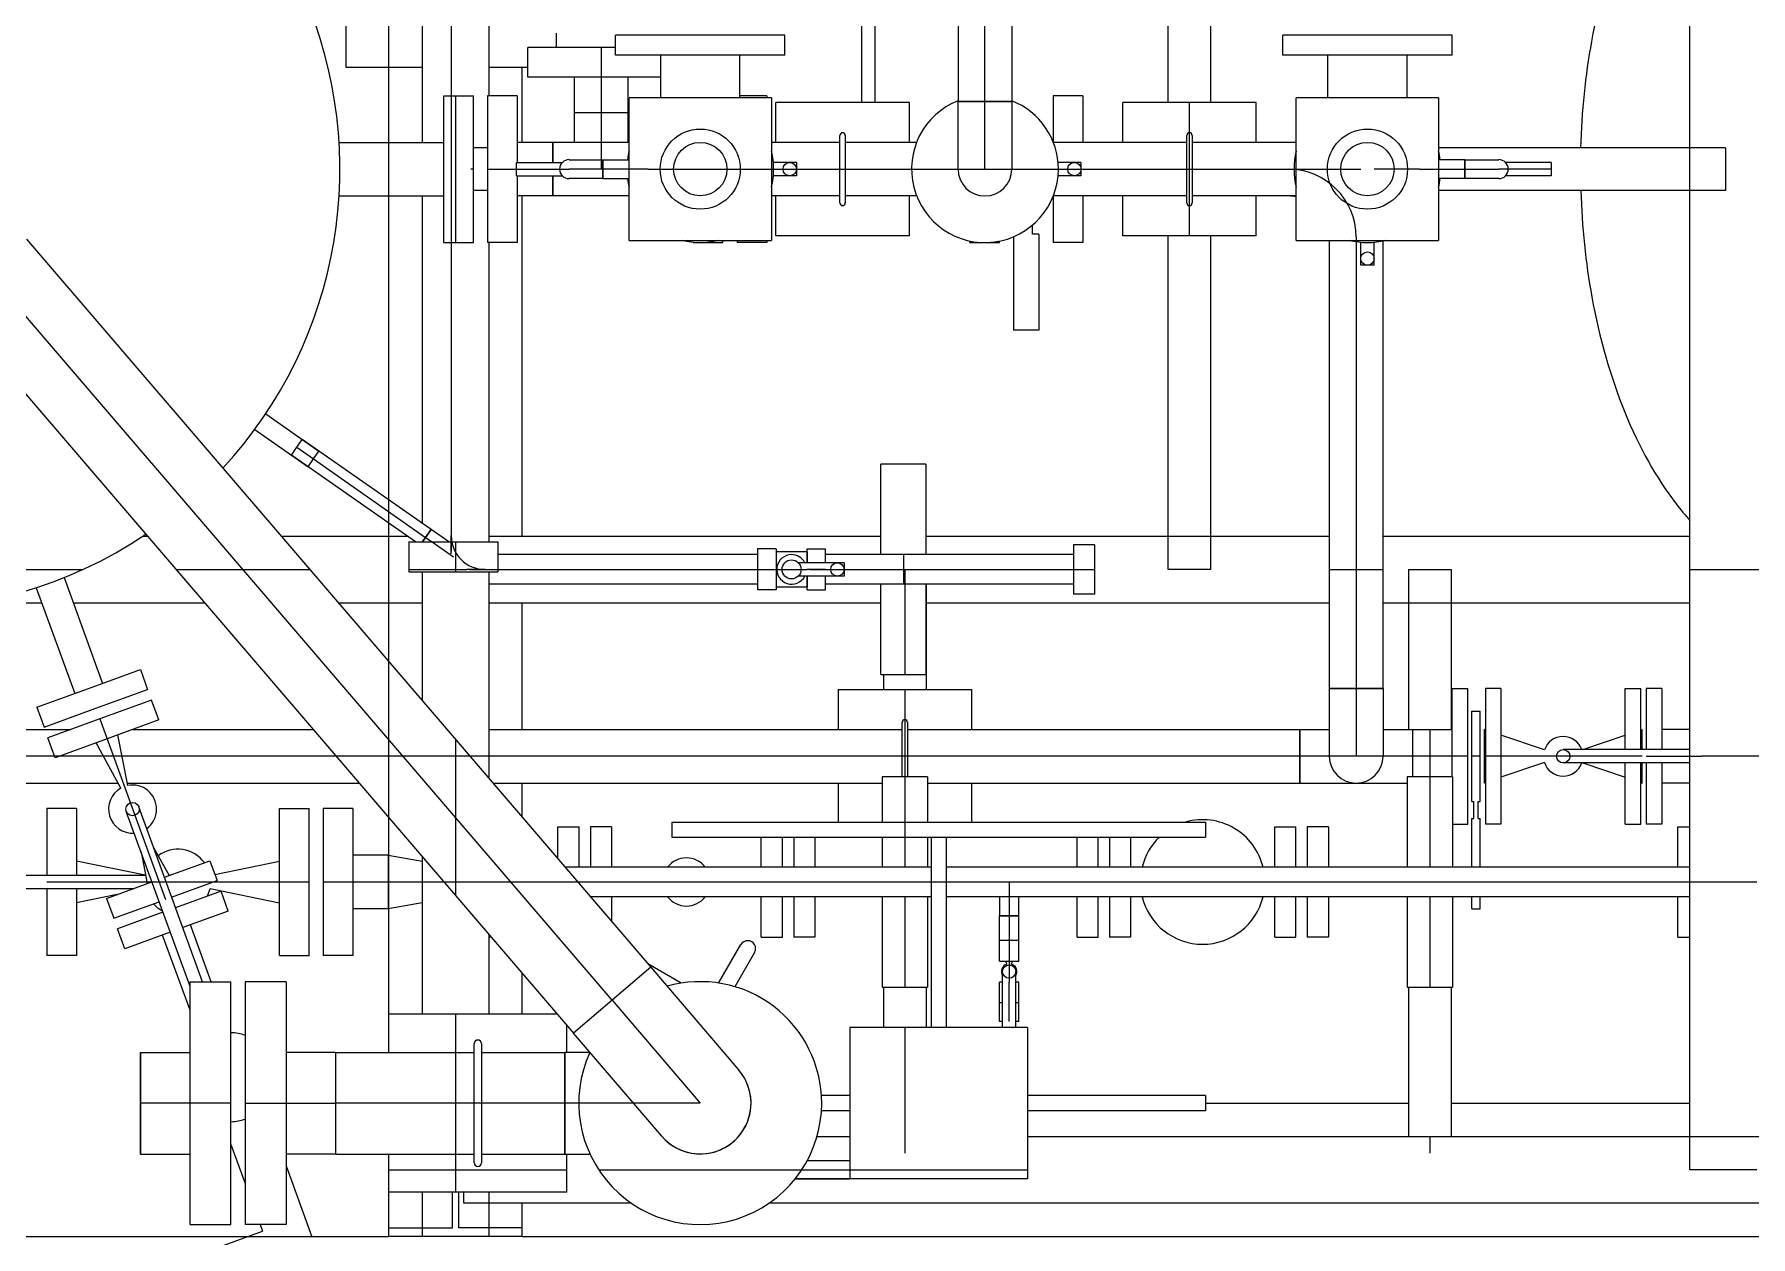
# Model space of a CAD drawing. Header units: inches. Extents: x 517790 to 538444, y 301815 to 302461.
# Drawn here: x 517890.165 to 517891.987, y 302342.523 to 302343.799 of the extents above; entities that cross this region are included whole.
import ezdxf

# ---------------------------------------------------------------- set-up
doc = ezdxf.new("R2010")
doc.units = ezdxf.units.IN
doc.header["$MEASUREMENT"] = 0
doc.layers.add('硅胶总平面底图 工艺装置区', color=253, linetype='Continuous')

msp = doc.modelspace()

# ---------------------------------------------------------------- linework, layer by layer
at = {"layer": '硅胶总平面底图 工艺装置区', "color": 253, "linetype": 'Continuous', "lineweight": -3}
for p, q in [((517891.9221, 302342.5937), (517891.9221, 302344.6939)), ((517891.1455, 302344.3578), (517891.1455, 302343.7276)), ((517891.174, 302343.7276), (517891.174, 302344.3578)), ((517891.2025, 302344.3578), (517891.2025, 302343.7276)), ((517890.6076, 302344.1972), (517890.6076, 302343.2503)), ((517891.043, 302344.1277), (517891.043, 302343.7265)), ((517891.0572, 302344.1277), (517891.0572, 302343.7265)), ((517891.3685, 302343.7265), (517891.3685, 302344.105)), ((517891.4138, 302343.7265), (517891.4138, 302344.105)), ((517890.5769, 302343.9642), (517890.5769, 302343.6841)), ((517890.6477, 302343.9795), (517890.6477, 302343.7336)), ((517890.4959, 302343.8118), (517890.4959, 302343.7638)), ((517890.5415, 302343.7638), (517890.5415, 302343.8118)), ((517890.7193, 302343.7847), (517890.7193, 302343.7998)), ((517890.7668, 302343.7847), (517890.6889, 302343.7847)), ((517890.6889, 302343.7532), (517890.6889, 302343.7847)), ((517890.7668, 302343.7847), (517890.7668, 302343.7156)), ((517890.782, 302343.7847), (517890.7668, 302343.7847)), ((517890.8719, 302343.7977), (517890.782, 302343.7977)), ((517890.782, 302343.7767), (517890.782, 302343.7977)), ((517890.9618, 302343.7977), (517890.8719, 302343.7977)), ((517890.9618, 302343.7767), (517890.9618, 302343.7977)), ((517891.5799, 302343.7977), (517891.49, 302343.7977)), ((517891.49, 302343.7767), (517891.49, 302343.7977)), ((517891.6698, 302343.7977), (517891.5799, 302343.7977)), ((517891.6698, 302343.7767), (517891.6698, 302343.7977)), ((517890.4959, 302343.7638), (517890.5769, 302343.7638)), ((517890.5415, 302343.6841), (517890.5415, 302343.7638)), ((517890.6477, 302343.7638), (517890.6889, 302343.7638)), ((517890.6831, 302343.6841), (517890.6831, 302343.7638)), ((517890.8719, 302343.7767), (517890.782, 302343.7767)), ((517890.83, 302343.7312), (517890.83, 302343.7767)), ((517890.9618, 302343.7767), (517890.8719, 302343.7767)), ((517890.9139, 302343.7312), (517890.9139, 302343.7767)), ((517891.5799, 302343.7767), (517891.49, 302343.7767)), ((517891.538, 302343.7312), (517891.538, 302343.7767)), ((517891.6698, 302343.7767), (517891.5799, 302343.7767)), ((517891.6219, 302343.7312), (517891.6219, 302343.7767)), ((517890.7668, 302343.7532), (517890.6889, 302343.7532)), ((517890.7383, 302343.7156), (517890.7383, 302343.7532)), ((517890.83, 302343.7532), (517890.7668, 302343.7532)), ((517890.7953, 302343.7156), (517890.7953, 302343.7532)), ((517890.5997, 302343.6557), (517890.5997, 302343.7336)), ((517890.5997, 302343.7336), (517890.6312, 302343.7336)), ((517890.6123, 302343.7336), (517890.6123, 302343.5777)), ((517890.6312, 302343.6557), (517890.6312, 302343.7336)), ((517890.6463, 302343.7336), (517890.6463, 302343.6557)), ((517890.6778, 302343.7336), (517890.6463, 302343.7336)), ((517890.6778, 302343.7336), (517890.6778, 302343.6627)), ((517890.9474, 302343.7312), (517890.7964, 302343.7312)), ((517890.7964, 302343.5801), (517890.7964, 302343.7312)), ((517890.9424, 302343.7336), (517890.9139, 302343.7336)), ((517890.9424, 302343.7336), (517890.9424, 302343.7312)), ((517890.9474, 302343.7312), (517890.9474, 302343.5801)), ((517890.9522, 302343.6841), (517890.9522, 302343.7265)), ((517891.0938, 302343.7265), (517890.9522, 302343.7265)), ((517891.0938, 302343.6841), (517891.0938, 302343.7265)), ((517891.1455, 302343.7276), (517891.2025, 302343.7276)), ((517891.1455, 302343.6557), (517891.1455, 302343.7276)), ((517891.2025, 302343.7276), (517891.1455, 302343.7276)), ((517891.174, 302343.7276), (517891.174, 302343.7276)), ((517891.174, 302343.7276), (517891.174, 302343.7276)), ((517891.174, 302343.6557), (517891.174, 302343.7276)), ((517891.2025, 302343.7276), (517891.2025, 302343.6557)), ((517891.2463, 302343.7336), (517891.2463, 302343.6846)), ((517891.2778, 302343.7336), (517891.2463, 302343.7336)), ((517891.2778, 302343.7336), (517891.2778, 302343.6841)), ((517891.4619, 302343.7265), (517891.3203, 302343.7265)), ((517891.3203, 302343.6841), (517891.3203, 302343.7265)), ((517891.3911, 302343.5849), (517891.3911, 302343.7265)), ((517891.4619, 302343.6841), (517891.4619, 302343.7265)), ((517891.6554, 302343.7312), (517891.5044, 302343.7312)), ((517891.5044, 302343.5801), (517891.5044, 302343.7312)), ((517891.6554, 302343.7312), (517891.6554, 302343.5801)), ((517890.7953, 302343.7156), (517890.7383, 302343.7156)), ((517890.7383, 302343.6841), (517890.7383, 302343.7156)), ((517890.7668, 302343.7156), (517890.7383, 302343.7156)), ((517890.7668, 302343.7156), (517890.7668, 302343.6841)), ((517890.7668, 302343.7156), (517890.7668, 302343.7156)), ((517890.7953, 302343.7156), (517890.7668, 302343.7156)), ((517890.7953, 302343.6841), (517890.7953, 302343.7156)), ((517891.0201, 302343.6198), (517891.0201, 302343.6915)), ((517891.0258, 302343.6915), (517891.0258, 302343.6198)), ((517891.3883, 302343.6198), (517891.3883, 302343.6915)), ((517891.3939, 302343.6915), (517891.3939, 302343.6198)), ((517890.4887, 302343.6841), (517890.5997, 302343.6841)), ((517890.5415, 302343.6272), (517890.5415, 302343.6841)), ((517890.6463, 302343.6783), (517890.6312, 302343.6783)), ((517890.7154, 302343.6841), (517890.6778, 302343.6841)), ((517890.7154, 302343.6841), (517890.7154, 302343.6627)), ((517890.7154, 302343.6627), (517890.7154, 302343.6841)), ((517890.7964, 302343.6841), (517890.7154, 302343.6841)), ((517890.7668, 302343.6841), (517890.7668, 302343.6557)), ((517891.0201, 302343.6841), (517890.9474, 302343.6841)), ((517891.1015, 302343.6841), (517891.0258, 302343.6841)), ((517891.3883, 302343.6841), (517891.2465, 302343.6841)), ((517891.5044, 302343.6841), (517891.3939, 302343.6841)), ((517891.9598, 302343.6783), (517891.6554, 302343.6783)), ((517891.9598, 302343.6783), (517891.9598, 302343.633)), ((517890.5997, 302343.5777), (517890.5997, 302343.6557)), ((517890.6312, 302343.6557), (517890.6283, 302343.6557)), ((517890.6312, 302343.5777), (517890.6312, 302343.6557)), ((517890.6463, 302343.6557), (517890.677, 302343.6557)), ((517890.6463, 302343.6557), (517890.6463, 302343.5777)), ((517890.677, 302343.6486), (517890.677, 302343.6627)), ((517890.677, 302343.6627), (517890.7255, 302343.6627)), ((517890.677, 302343.6557), (517890.7154, 302343.6557)), ((517890.7154, 302343.6557), (517890.7327, 302343.6557)), ((517890.7327, 302343.6657), (517890.7686, 302343.6657)), ((517890.7686, 302343.6557), (517890.7327, 302343.6557)), ((517890.7686, 302343.6657), (517890.7686, 302343.6456)), ((517890.7686, 302343.6657), (517890.7964, 302343.6657)), ((517890.7686, 302343.6456), (517890.7686, 302343.6657)), ((517890.7964, 302343.6557), (517890.7686, 302343.6557)), ((517890.7686, 302343.6557), (517890.7686, 302343.6557)), ((517890.7686, 302343.6557), (517890.7686, 302343.6557)), ((517890.8166, 302343.6557), (517890.7964, 302343.6557)), ((517890.8166, 302343.6557), (517890.8166, 302343.6557)), ((517890.8166, 302343.6557), (517890.8166, 302343.6557)), ((517890.8166, 302343.6557), (517890.9319, 302343.6557)), ((517890.9318, 302343.6557), (517890.9318, 302343.6557)), ((517890.9319, 302343.6557), (517890.9318, 302343.6557)), ((517890.9319, 302343.6557), (517890.9739, 302343.6557)), ((517890.9739, 302343.6627), (517890.9495, 302343.6627)), ((517890.9739, 302343.6627), (517890.9739, 302343.6557)), ((517890.9739, 302343.6557), (517891.0201, 302343.6557)), ((517890.9739, 302343.6557), (517890.9739, 302343.6486)), ((517891.0201, 302343.6557), (517891.0258, 302343.6557)), ((517891.0258, 302343.6557), (517891.0961, 302343.6557)), ((517891.0961, 302343.6557), (517891.1141, 302343.6557)), ((517891.1141, 302343.6557), (517891.2339, 302343.6557)), ((517891.1141, 302343.6557), (517891.1141, 302343.6557)), ((517891.2339, 302343.6557), (517891.2339, 302343.6557)), ((517891.2339, 302343.6557), (517891.2339, 302343.6557)), ((517891.2339, 302343.6557), (517891.2759, 302343.6557)), ((517891.2759, 302343.6627), (517891.2516, 302343.6627)), ((517891.2759, 302343.6627), (517891.2759, 302343.6557)), ((517891.2759, 302343.6557), (517891.3883, 302343.6557)), ((517891.2759, 302343.6557), (517891.2759, 302343.6486)), ((517891.3883, 302343.6557), (517891.3939, 302343.6557)), ((517891.3939, 302343.6557), (517891.502, 302343.6557)), ((517891.502, 302343.6557), (517891.508, 302343.6557)), ((517891.508, 302343.6557), (517891.508, 302343.6557)), ((517891.508, 302343.6557), (517891.508, 302343.6557)), ((517891.508, 302343.6557), (517891.5728, 302343.6557)), ((517891.6352, 302343.6557), (517891.587, 302343.6557)), ((517891.6352, 302343.6557), (517891.6554, 302343.6557)), ((517891.6352, 302343.6557), (517891.6352, 302343.6557)), ((517891.6352, 302343.6557), (517891.6352, 302343.6557)), ((517891.6832, 302343.6657), (517891.6554, 302343.6657)), ((517891.6554, 302343.6557), (517891.6832, 302343.6557)), ((517891.6832, 302343.6557), (517891.6832, 302343.6657)), ((517891.6832, 302343.6657), (517891.6832, 302343.6456)), ((517891.6832, 302343.6657), (517891.7192, 302343.6657)), ((517891.6832, 302343.6456), (517891.6832, 302343.6557)), ((517891.6832, 302343.6557), (517891.6832, 302343.6557)), ((517891.6832, 302343.6557), (517891.6832, 302343.6557)), ((517891.6832, 302343.6557), (517891.7192, 302343.6557)), ((517891.7749, 302343.6557), (517891.7192, 302343.6557)), ((517891.7749, 302343.6627), (517891.7263, 302343.6627)), ((517891.7749, 302343.6627), (517891.7749, 302343.6486)), ((517890.677, 302343.6486), (517890.7255, 302343.6486)), ((517890.6778, 302343.6486), (517890.6778, 302343.5777)), ((517890.7154, 302343.6486), (517890.7154, 302343.6272)), ((517890.7154, 302343.6272), (517890.7154, 302343.6486)), ((517890.7686, 302343.6456), (517890.7327, 302343.6456)), ((517890.7686, 302343.6456), (517890.7964, 302343.6456)), ((517890.9739, 302343.6486), (517890.9495, 302343.6486)), ((517891.2759, 302343.6486), (517891.2516, 302343.6486)), ((517891.6832, 302343.6456), (517891.6554, 302343.6456)), ((517891.7192, 302343.6456), (517891.6832, 302343.6456)), ((517891.7749, 302343.6486), (517891.7263, 302343.6486)), ((517890.4887, 302343.6272), (517890.5997, 302343.6272)), ((517890.5415, 302343.3044), (517890.5415, 302343.6272)), ((517890.5769, 302343.6272), (517890.5769, 302343.2796)), ((517890.6463, 302343.633), (517890.6312, 302343.633)), ((517890.7154, 302343.6272), (517890.6778, 302343.6272)), ((517890.6831, 302343.2663), (517890.6831, 302343.6272)), ((517890.7964, 302343.6272), (517890.7154, 302343.6272)), ((517891.0201, 302343.6272), (517890.9474, 302343.6272)), ((517890.9522, 302343.5849), (517890.9522, 302343.6272)), ((517891.1015, 302343.6272), (517891.0258, 302343.6272)), ((517891.0938, 302343.5849), (517891.0938, 302343.6272)), ((517891.2463, 302343.6267), (517891.2463, 302343.5777)), ((517891.3883, 302343.6272), (517891.2465, 302343.6272)), ((517891.2778, 302343.6272), (517891.2778, 302343.5777)), ((517891.3203, 302343.5849), (517891.3203, 302343.6272)), ((517891.5044, 302343.6272), (517891.3939, 302343.6272)), ((517891.4619, 302343.5849), (517891.4619, 302343.6272)), ((517891.9598, 302343.633), (517891.6554, 302343.633)), ((517890.1569, 302343.5815), (517890.8193, 302342.8088)), ((517891.0938, 302343.5849), (517890.9522, 302343.5849)), ((517891.2044, 302343.5839), (517891.2044, 302343.4848)), ((517891.2111, 302343.5867), (517891.2103, 302343.5867)), ((517891.2111, 302343.5867), (517891.2111, 302343.5871)), ((517891.2245, 302343.5867), (517891.2245, 302343.5963)), ((517891.2312, 302343.5867), (517891.2245, 302343.5867)), ((517891.2312, 302343.5867), (517891.2312, 302343.4848)), ((517891.4619, 302343.5849), (517891.3203, 302343.5849)), ((517891.3685, 302343.2309), (517891.3685, 302343.5849)), ((517891.4138, 302343.2309), (517891.4138, 302343.5849)), ((517891.5679, 302343.5837), (517891.5679, 302343.5838)), ((517891.5679, 302343.5837), (517891.5679, 302343.5787)), ((517891.5679, 302343.5837), (517891.5679, 302343.5837)), ((517890.5997, 302343.5777), (517890.6312, 302343.5777)), ((517890.6778, 302343.5777), (517890.6463, 302343.5777)), ((517890.6477, 302343.5777), (517890.6477, 302343.26)), ((517890.7964, 302343.5801), (517890.9474, 302343.5801)), ((517890.8643, 302343.5777), (517890.8643, 302343.5781)), ((517890.8643, 302343.5777), (517890.8958, 302343.5777)), ((517890.8958, 302343.5777), (517890.8958, 302343.5801)), ((517890.9109, 302343.5801), (517890.9109, 302343.5777)), ((517890.9424, 302343.5777), (517890.9109, 302343.5777)), ((517890.9424, 302343.5801), (517890.9424, 302343.5777)), ((517891.1578, 302343.5777), (517891.1578, 302343.5794)), ((517891.1578, 302343.5777), (517891.1893, 302343.5777)), ((517891.1893, 302343.5777), (517891.1893, 302343.5793)), ((517891.2778, 302343.5777), (517891.2463, 302343.5777)), ((517891.5044, 302343.5801), (517891.6554, 302343.5801)), ((517891.5395, 302343.1046), (517891.5395, 302343.5801)), ((517891.5679, 302343.5787), (517891.5679, 302343.1046)), ((517891.5728, 302343.5537), (517891.5728, 302343.5781)), ((517891.587, 302343.5537), (517891.587, 302343.5781)), ((517891.5964, 302343.1046), (517891.5964, 302343.5795)), ((517890.7783, 302342.7737), (517890.1159, 302343.5464)), ((517891.5799, 302343.5537), (517891.5728, 302343.5537)), ((517891.587, 302343.5537), (517891.5799, 302343.5537)), ((517890.075, 302343.5113), (517890.7373, 302342.7386)), ((517891.2312, 302343.4848), (517891.2044, 302343.4848)), ((517890.4108, 302343.396), (517890.4673, 302343.3564)), ((517890.3992, 302343.3795), (517890.4558, 302343.3399)), ((517890.4438, 302343.3606), (517890.4495, 302343.3688)), ((517890.5862, 302343.2731), (517890.4495, 302343.3688)), ((517890.438, 302343.3523), (517890.4438, 302343.3606)), ((517890.5699, 302343.26), (517890.438, 302343.3523)), ((517890.4438, 302343.3606), (517890.4615, 302343.3481)), ((517890.4558, 302343.3399), (517890.4615, 302343.3481)), ((517890.4615, 302343.3481), (517890.4673, 302343.3564)), ((517890.4615, 302343.3481), (517890.5804, 302343.2649)), ((517891.1114, 302343.3425), (517891.0634, 302343.3425)), ((517891.0634, 302343.2466), (517891.0634, 302343.3425)), ((517891.1114, 302343.3425), (517891.1114, 302343.2466)), ((517890.5415, 302343.2798), (517890.5415, 302343.3044)), ((517890.5415, 302343.2663), (517890.5415, 302343.2798)), ((517890.5804, 302343.2649), (517890.5862, 302343.2731)), ((517890.5862, 302343.2731), (517890.5804, 302343.2649)), ((517890.605, 302343.26), (517890.5862, 302343.2731)), ((517890.2806, 302343.2663), (517890.285, 302343.2663)), ((517890.4271, 302343.2663), (517890.5609, 302343.2663)), ((517890.5415, 302343.1955), (517890.5415, 302343.2663)), ((517890.5627, 302343.26), (517890.6099, 302343.26)), ((517890.5627, 302343.26), (517890.5627, 302343.2285)), ((517890.577, 302343.26), (517890.5804, 302343.2649)), ((517890.5804, 302343.2649), (517890.577, 302343.26)), ((517890.5804, 302343.2649), (517890.5804, 302343.2649)), ((517890.5804, 302343.2649), (517890.5804, 302343.2649)), ((517890.5804, 302343.2649), (517890.5874, 302343.26)), ((517890.5874, 302343.26), (517890.6099, 302343.2443)), ((517890.6076, 302343.2474), (517890.6076, 302343.2668)), ((517890.6099, 302343.26), (517890.6571, 302343.26)), ((517890.6123, 302343.26), (517890.6123, 302343.2285)), ((517890.6477, 302343.2663), (517891.0634, 302343.2663)), ((517890.6571, 302343.26), (517890.6571, 302343.2285)), ((517891.1114, 302343.2663), (517891.5395, 302343.2663)), ((517891.2679, 302343.2571), (517891.2679, 302343.2309)), ((517891.2903, 302343.2571), (517891.2679, 302343.2571)), ((517891.2903, 302343.2571), (517891.2903, 302343.2309)), ((517891.5964, 302343.2663), (517891.9221, 302343.2663)), ((517890.6076, 302343.2474), (517890.6076, 302343.2474)), ((517890.9328, 302343.2466), (517890.6571, 302343.2466)), ((517890.9328, 302343.2526), (517890.9328, 302343.2309)), ((517890.9523, 302343.2526), (517890.9328, 302343.2526)), ((517890.9523, 302343.2526), (517890.9523, 302343.2309)), ((517890.9853, 302343.2496), (517890.9523, 302343.2496)), ((517891.0245, 302343.2379), (517890.976, 302343.2379)), ((517890.9853, 302343.2379), (517890.9853, 302343.2526)), ((517890.9853, 302343.2526), (517891.0048, 302343.2526)), ((517890.9853, 302343.2496), (517890.9853, 302343.2379)), ((517891.0048, 302343.2379), (517891.0048, 302343.2526)), ((517891.2679, 302343.2466), (517891.0048, 302343.2466)), ((517891.0245, 302343.2379), (517891.0245, 302343.2309)), ((517891.0874, 302343.2466), (517891.0874, 302343.2151)), ((517889.8277, 302343.2309), (517890.217, 302343.2309)), ((517890.1969, 302343.2222), (517890.2377, 302343.11)), ((517890.3154, 302343.2309), (517890.4575, 302343.2309)), ((517890.5627, 302343.2309), (517890.6241, 302343.2309)), ((517890.5627, 302343.2285), (517890.6099, 302343.2285)), ((517890.5769, 302343.2285), (517890.5769, 302343.0915)), ((517890.6099, 302343.2285), (517890.6571, 302343.2285)), ((517890.6241, 302343.2309), (517890.6241, 302343.2309)), ((517890.6436, 302343.2309), (517890.6241, 302343.2309)), ((517890.6271, 302343.2309), (517890.6571, 302343.2309)), ((517890.6477, 302343.2285), (517890.6477, 302343.0089)), ((517890.6571, 302343.2309), (517890.9328, 302343.2309)), ((517890.9328, 302343.2309), (517890.9493, 302343.2309)), ((517890.9328, 302343.2309), (517890.9328, 302343.2092)), ((517890.9328, 302343.2309), (517890.9493, 302343.2309)), ((517890.9493, 302343.2309), (517890.9523, 302343.2309)), ((517890.9523, 302343.2309), (517890.9587, 302343.2309)), ((517890.9523, 302343.2309), (517890.9523, 302343.2092)), ((517890.9587, 302343.2309), (517890.9853, 302343.2309)), ((517891.0245, 302343.2238), (517890.976, 302343.2238)), ((517890.9853, 302343.2309), (517890.9853, 302343.2309)), ((517891.0048, 302343.2309), (517890.9853, 302343.2309)), ((517890.9853, 302343.2238), (517890.9853, 302343.2122)), ((517890.9853, 302343.2092), (517890.9853, 302343.2238)), ((517890.9883, 302343.2309), (517891.0245, 302343.2309)), ((517891.0048, 302343.2092), (517891.0048, 302343.2238)), ((517891.0245, 302343.2309), (517891.0245, 302343.2238)), ((517891.0245, 302343.2309), (517891.2679, 302343.2309)), ((517891.089, 302343.2309), (517891.089, 302343.1192)), ((517891.2679, 302343.2309), (517891.2844, 302343.2309)), ((517891.2679, 302343.2309), (517891.2679, 302343.2046)), ((517891.2679, 302343.2309), (517891.2844, 302343.2309)), ((517891.2844, 302343.2309), (517891.2903, 302343.2309)), ((517891.2903, 302343.2309), (517891.2903, 302343.2046)), ((517891.4138, 302343.2309), (517891.3685, 302343.2309)), ((517891.5395, 302343.2309), (517891.5964, 302343.2309)), ((517891.6233, 302343.2309), (517891.6686, 302343.2309)), ((517891.6233, 302343.2309), (517891.6233, 302343.0611)), ((517891.6686, 302343.2309), (517891.6686, 302343.0611)), ((517891.9221, 302343.2309), (517892.9959, 302343.2309)), ((517890.1672, 302343.2114), (517890.2081, 302343.0992)), ((517890.9328, 302343.2151), (517890.6477, 302343.2151)), ((517890.9523, 302343.2092), (517890.9328, 302343.2092)), ((517890.9853, 302343.2122), (517890.9523, 302343.2122)), ((517890.9853, 302343.2092), (517891.0048, 302343.2092)), ((517891.2679, 302343.2151), (517891.0048, 302343.2151)), ((517891.0634, 302343.1192), (517891.0634, 302343.2151)), ((517891.1114, 302343.2151), (517891.1114, 302343.1192)), ((517891.1117, 302343.2151), (517891.1117, 302343.1034)), ((517891.2903, 302343.2046), (517891.2679, 302343.2046)), ((517890.1034, 302343.1955), (517890.173, 302343.1955)), ((517890.2066, 302343.1955), (517890.3457, 302343.1955)), ((517890.4878, 302343.1955), (517890.5769, 302343.1955)), ((517890.5415, 302343.1328), (517890.5415, 302343.1955)), ((517890.6477, 302343.1955), (517891.0634, 302343.1955)), ((517890.6831, 302343.0611), (517890.6831, 302343.1955)), ((517891.1114, 302343.1955), (517891.5395, 302343.1955)), ((517891.5964, 302343.1955), (517891.9221, 302343.1955)), ((517890.5415, 302342.967), (517890.5415, 302343.1328)), ((517890.2229, 302343.1046), (517890.2778, 302343.1246)), ((517890.2778, 302343.1246), (517890.2855, 302343.1035)), ((517891.0634, 302343.1192), (517891.1114, 302343.1192)), ((517891.0664, 302343.1192), (517891.0664, 302343.1034)), ((517890.168, 302343.0846), (517890.2229, 302343.1046)), ((517890.2306, 302343.0835), (517890.2855, 302343.1035)), ((517890.2896, 302343.0922), (517890.2347, 302343.0722)), ((517890.2973, 302343.0711), (517890.2896, 302343.0922)), ((517891.0182, 302343.1034), (517891.0182, 302343.0611)), ((517891.0182, 302343.1034), (517891.1598, 302343.1034)), ((517891.089, 302343.1034), (517891.089, 302342.915)), ((517891.1598, 302343.1034), (517891.1598, 302343.0611)), ((517891.5395, 302343.1046), (517891.5679, 302343.1046)), ((517891.5964, 302343.1046), (517891.5395, 302343.1046)), ((517891.5395, 302343.0326), (517891.5395, 302343.1046)), ((517891.5679, 302343.1046), (517891.5964, 302343.1046)), ((517891.5679, 302343.1045), (517891.5679, 302343.1046)), ((517891.5679, 302343.1046), (517891.5679, 302343.0326)), ((517891.5679, 302343.1045), (517891.5679, 302343.1045)), ((517891.5964, 302343.1046), (517891.5964, 302343.0326)), ((517891.6699, 302343.0109), (517891.6699, 302343.1046)), ((517891.6699, 302343.1046), (517891.6864, 302343.1046)), ((517891.6864, 302342.9607), (517891.6864, 302343.1046)), ((517891.7051, 302343.1046), (517891.7051, 302343.0326)), ((517891.7216, 302343.1046), (517891.7051, 302343.1046)), ((517891.7216, 302343.1046), (517891.7216, 302343.0326)), ((517891.8535, 302343.0397), (517891.8535, 302343.1046)), ((517891.8535, 302343.1046), (517891.8701, 302343.1046)), ((517891.8701, 302343.0397), (517891.8701, 302343.1046)), ((517891.8757, 302343.1046), (517891.8757, 302343.0397)), ((517891.8923, 302343.1046), (517891.8757, 302343.1046)), ((517891.8923, 302343.1046), (517891.8923, 302343.0397)), ((517890.168, 302343.0846), (517890.1756, 302343.0635)), ((517890.1756, 302343.0635), (517890.2306, 302343.0835)), ((517890.2347, 302343.0722), (517890.1797, 302343.0523)), ((517890.2347, 302343.0722), (517890.3044, 302342.8807)), ((517890.2973, 302343.0711), (517890.2424, 302343.0511)), ((517891.6906, 302342.9847), (517891.6906, 302343.0806)), ((517891.6906, 302343.0806), (517891.6995, 302343.0806)), ((517891.6995, 302342.9847), (517891.6995, 302343.0806)), ((517890.1002, 302343.0611), (517890.2041, 302343.0611)), ((517890.2646, 302343.0015), (517890.2539, 302343.0553)), ((517890.2698, 302343.0611), (517890.4609, 302343.0611)), ((517890.6477, 302343.0611), (517891.0862, 302343.0611)), ((517891.0862, 302343.0109), (517891.0862, 302343.0685)), ((517891.0919, 302343.0685), (517891.0919, 302343.0109)), ((517891.0919, 302343.0611), (517891.508, 302343.0611)), ((517891.508, 302343.0611), (517891.508, 302343.0042)), ((517891.508, 302343.0326), (517891.508, 302343.0611)), ((517891.508, 302343.0611), (517891.5395, 302343.0611)), ((517891.5964, 302343.0611), (517891.6279, 302343.0611)), ((517891.6279, 302343.0326), (517891.6279, 302343.0611)), ((517891.6279, 302343.0109), (517891.6279, 302343.0611)), ((517891.6279, 302343.0611), (517891.6699, 302343.0611)), ((517891.646, 302343.0611), (517891.646, 302342.915)), ((517891.7037, 302343.0611), (517891.7037, 302343.0326)), ((517891.7051, 302343.0606), (517891.7037, 302343.0611)), ((517891.7677, 302343.0394), (517891.7216, 302343.055)), ((517891.8085, 302343.0397), (517891.8535, 302343.055)), ((517891.8701, 302343.0606), (517891.8715, 302343.0611)), ((517891.8715, 302343.0397), (517891.8715, 302343.0611)), ((517891.9221, 302343.0611), (517891.8923, 302343.0611)), ((517890.1874, 302343.0311), (517890.1797, 302343.0523)), ((517890.2424, 302343.0511), (517890.1874, 302343.0311)), ((517890.2572, 302342.9988), (517890.2308, 302343.0469)), ((517890.6123, 302343.0502), (517890.6123, 302342.8844)), ((517891.9221, 302343.0397), (517891.7876, 302343.0397)), ((517890.1869, 302343.0326), (517890.1512, 302343.0326)), ((517890.1915, 302343.0326), (517890.1869, 302343.0326)), ((517890.2387, 302343.0326), (517890.1915, 302343.0326)), ((517890.2584, 302343.0326), (517890.2387, 302343.0326)), ((517890.4853, 302343.0326), (517890.2584, 302343.0326)), ((517890.6477, 302343.0326), (517890.4853, 302343.0326)), ((517891.0862, 302343.0326), (517890.6477, 302343.0326)), ((517891.0919, 302343.0326), (517891.0862, 302343.0326)), ((517891.508, 302343.0326), (517891.0919, 302343.0326)), ((517891.5395, 302343.0326), (517891.508, 302343.0326)), ((517891.508, 302343.0326), (517891.508, 302343.0326)), ((517891.508, 302343.0326), (517891.508, 302343.0326)), ((517891.508, 302343.0042), (517891.508, 302343.0326)), ((517891.5964, 302343.0326), (517891.5395, 302343.0326)), ((517891.6279, 302343.0326), (517891.5964, 302343.0326)), ((517891.6279, 302343.0326), (517891.6279, 302343.0326)), ((517891.6279, 302343.0109), (517891.6279, 302343.0326)), ((517891.6864, 302343.0326), (517891.6279, 302343.0326)), ((517891.6995, 302343.0326), (517891.6906, 302343.0326)), ((517891.8715, 302343.0326), (517891.7037, 302343.0326)), ((517891.7037, 302343.0326), (517891.7037, 302343.0042)), ((517891.7051, 302343.0326), (517891.7051, 302342.9607)), ((517891.7216, 302343.0326), (517891.7216, 302342.9607)), ((517891.7677, 302343.0259), (517891.7216, 302343.0103)), ((517891.9221, 302343.0255), (517891.7876, 302343.0255)), ((517891.8085, 302343.0255), (517891.8535, 302343.0103)), ((517891.8535, 302342.9607), (517891.8535, 302343.0255)), ((517891.8701, 302342.9607), (517891.8701, 302343.0255)), ((517891.8715, 302343.0042), (517891.8715, 302343.0255)), ((517891.8757, 302343.0326), (517891.9342, 302343.0326)), ((517891.8757, 302343.0255), (517891.8757, 302342.9607)), ((517891.8923, 302343.0255), (517891.8923, 302342.9607)), ((517891.9989, 302343.0326), (517891.9342, 302343.0326)), ((517890.1512, 302343.0042), (517890.2543, 302343.0042)), ((517890.264, 302343.0042), (517890.5097, 302343.0042)), ((517890.6518, 302343.0042), (517891.0651, 302343.0042)), ((517890.6831, 302342.9676), (517890.6831, 302343.0042)), ((517891.0182, 302343.0042), (517891.0182, 302342.9628)), ((517891.0651, 302343.0109), (517891.0651, 302342.9628)), ((517891.113, 302343.0109), (517891.0651, 302343.0109)), ((517891.113, 302343.0109), (517891.113, 302342.9628)), ((517891.113, 302343.0042), (517891.508, 302343.0042)), ((517891.1598, 302343.0042), (517891.1598, 302342.9628)), ((517891.508, 302343.0042), (517891.622, 302343.0042)), ((517891.67, 302343.0109), (517891.622, 302343.0109)), ((517891.622, 302343.0109), (517891.622, 302342.915)), ((517891.67, 302343.0109), (517891.67, 302342.915)), ((517891.7051, 302343.0046), (517891.7037, 302343.0042)), ((517891.8701, 302343.0046), (517891.8715, 302343.0042)), ((517891.9221, 302343.0042), (517891.8923, 302343.0042)), ((517891.6906, 302342.9847), (517891.6928, 302342.9847)), ((517891.6928, 302342.9667), (517891.6928, 302342.9847)), ((517891.6973, 302342.9847), (517891.6995, 302342.9847)), ((517891.6973, 302342.9667), (517891.6973, 302342.9847)), ((517890.1784, 302342.9771), (517890.1784, 302342.9063)), ((517890.2099, 302342.9771), (517890.1784, 302342.9771)), ((517890.2099, 302342.9771), (517890.2099, 302342.9063)), ((517890.3305, 302342.7884), (517890.2629, 302342.9741)), ((517890.3437, 302342.7933), (517890.2762, 302342.9789)), ((517890.4253, 302342.8992), (517890.4253, 302342.9771)), ((517890.4253, 302342.9771), (517890.4568, 302342.9771)), ((517890.4568, 302342.8992), (517890.4568, 302342.9771)), ((517890.4719, 302342.9771), (517890.4719, 302342.8992)), ((517890.5034, 302342.9771), (517890.4719, 302342.9771)), ((517890.5034, 302342.9771), (517890.5034, 302342.8992)), ((517890.5415, 302342.9276), (517890.5415, 302342.967)), ((517890.8417, 302342.9628), (517891.4081, 302342.9628)), ((517890.8417, 302342.9628), (517890.8417, 302342.9467)), ((517891.4081, 302342.9628), (517891.4081, 302342.9467)), ((517891.6906, 302342.915), (517891.6906, 302342.9667)), ((517891.6906, 302342.9667), (517891.6928, 302342.9667)), ((517891.6973, 302342.9667), (517891.6995, 302342.9667)), ((517891.6995, 302342.915), (517891.6995, 302342.9667)), ((517890.7208, 302342.9236), (517890.7208, 302342.9576)), ((517890.7208, 302342.9576), (517890.7433, 302342.9576)), ((517890.7433, 302342.915), (517890.7433, 302342.9576)), ((517890.7553, 302342.9576), (517890.7553, 302342.915)), ((517890.7778, 302342.9576), (517890.7553, 302342.9576)), ((517890.7778, 302342.9576), (517890.7778, 302342.915)), ((517890.8417, 302342.9467), (517891.4081, 302342.9467)), ((517890.9366, 302342.915), (517890.9366, 302342.9467)), ((517890.9591, 302342.915), (517890.9591, 302342.9467)), ((517890.9711, 302342.9467), (517890.9711, 302342.915)), ((517890.9936, 302342.9467), (517890.9936, 302342.915)), ((517891.0651, 302342.9467), (517891.0651, 302342.915)), ((517891.113, 302342.9467), (517891.113, 302342.915)), ((517891.1169, 302342.9467), (517891.1169, 302342.7447)), ((517891.1329, 302342.9467), (517891.1329, 302342.7447)), ((517891.2717, 302342.915), (517891.2717, 302342.9467)), ((517891.2942, 302342.915), (517891.2942, 302342.9467)), ((517891.3062, 302342.9467), (517891.3062, 302342.915)), ((517891.3286, 302342.9467), (517891.3286, 302342.915)), ((517891.4815, 302342.915), (517891.4815, 302342.9576)), ((517891.4815, 302342.9576), (517891.5039, 302342.9576)), ((517891.5039, 302342.915), (517891.5039, 302342.9576)), ((517891.5159, 302342.9576), (517891.5159, 302342.915)), ((517891.5384, 302342.9576), (517891.5159, 302342.9576)), ((517891.5384, 302342.9576), (517891.5384, 302342.915)), ((517891.67, 302342.9607), (517891.6864, 302342.9607)), ((517891.7216, 302342.9607), (517891.7051, 302342.9607)), ((517891.8535, 302342.9607), (517891.8701, 302342.9607)), ((517891.8923, 302342.9607), (517891.8757, 302342.9607)), ((517891.9094, 302342.915), (517891.9094, 302342.9576)), ((517891.9094, 302342.9576), (517891.9221, 302342.9576)), ((517890.2785, 302342.9311), (517890.2851, 302342.8976)), ((517890.2918, 302342.9359), (517890.3082, 302342.906)), ((517890.5409, 302342.9277), (517890.5034, 302342.9277)), ((517890.5409, 302342.9277), (517890.5409, 302342.8992)), ((517890.5409, 302342.9277), (517890.5409, 302342.8992)), ((517890.5409, 302342.9277), (517890.5769, 302342.9213)), ((517890.5415, 302342.8708), (517890.5415, 302342.9276)), ((517890.5769, 302342.9257), (517890.5769, 302342.7589)), ((517890.283, 302342.9063), (517890.2099, 302342.9212)), ((517890.3033, 302342.9043), (517890.3516, 302342.9218)), ((517890.3516, 302342.9218), (517890.3593, 302342.9007)), ((517890.3569, 302342.9072), (517890.4253, 302342.9212)), ((517891.1169, 302342.915), (517890.7283, 302342.915)), ((517891.9221, 302342.915), (517891.1329, 302342.915)), ((517890.0763, 302342.9063), (517890.2834, 302342.9063)), ((517890.0763, 302342.8921), (517890.27, 302342.8921)), ((517890.1784, 302342.8992), (517890.2848, 302342.8992)), ((517890.1784, 302342.8921), (517890.1784, 302342.8213)), ((517890.2099, 302342.8921), (517890.2099, 302342.8213)), ((517890.2418, 302342.8818), (517890.29, 302342.8994)), ((517890.2848, 302342.8992), (517890.3551, 302342.8992)), ((517890.3081, 302342.9063), (517890.3089, 302342.9063)), ((517890.311, 302342.8831), (517890.3593, 302342.9007)), ((517890.3634, 302342.8894), (517890.3151, 302342.8719)), ((517890.3517, 302342.8922), (517890.4253, 302342.8772)), ((517890.3551, 302342.8992), (517890.4568, 302342.8992)), ((517890.3634, 302342.8894), (517890.3634, 302342.8894)), ((517890.3711, 302342.8683), (517890.3634, 302342.8894)), ((517890.4253, 302342.8213), (517890.4253, 302342.8992)), ((517890.4568, 302342.8213), (517890.4568, 302342.8992)), ((517890.4719, 302342.8992), (517890.5409, 302342.8992)), ((517890.4719, 302342.8992), (517890.4719, 302342.8213)), ((517890.5034, 302342.8992), (517890.5034, 302342.8213)), ((517890.5409, 302342.8992), (517890.5409, 302342.8707)), ((517890.5409, 302342.8992), (517890.5769, 302342.8992)), ((517890.5409, 302342.8992), (517890.5409, 302342.8707)), ((517890.5769, 302342.8992), (517890.6129, 302342.8992)), ((517890.6129, 302342.8992), (517890.6129, 302342.8992)), ((517890.6129, 302342.8992), (517890.6488, 302342.8992)), ((517890.6488, 302342.8992), (517890.6848, 302342.8992)), ((517890.6848, 302342.8992), (517890.7418, 302342.8992)), ((517890.6848, 302342.8992), (517890.6848, 302342.8992)), ((517890.6848, 302342.8992), (517890.6848, 302342.8992)), ((517890.7418, 302342.8992), (517891.1169, 302342.8992)), ((517891.1169, 302342.8992), (517891.1329, 302342.8992)), ((517891.1329, 302342.8992), (517891.9221, 302342.8992)), ((517891.1997, 302342.8992), (517891.1997, 302342.8834)), ((517891.9221, 302342.8992), (517891.9929, 302342.8992)), ((517890.2533, 302342.886), (517890.2099, 302342.8772)), ((517890.2418, 302342.8818), (517890.2495, 302342.8607)), ((517890.2495, 302342.8607), (517890.2977, 302342.8783)), ((517890.5409, 302342.8707), (517890.5034, 302342.8707)), ((517890.5769, 302342.8771), (517890.5409, 302342.8707)), ((517890.5415, 302342.7589), (517890.5415, 302342.8708)), ((517891.1169, 302342.8834), (517890.7553, 302342.8834)), ((517890.7553, 302342.8834), (517890.7553, 302342.8834)), ((517890.7778, 302342.8834), (517890.7778, 302342.8572)), ((517890.9366, 302342.8407), (517890.9366, 302342.8834)), ((517890.9591, 302342.8407), (517890.9591, 302342.8834)), ((517890.9711, 302342.8834), (517890.9711, 302342.8407)), ((517890.9936, 302342.8834), (517890.9936, 302342.8407)), ((517891.0651, 302342.8834), (517891.0651, 302342.7875)), ((517891.089, 302342.8834), (517891.089, 302342.7875)), ((517891.113, 302342.8834), (517891.113, 302342.7875)), ((517891.9221, 302342.8834), (517891.1329, 302342.8834)), ((517891.1896, 302342.8834), (517891.1896, 302342.8632)), ((517891.1997, 302342.8834), (517891.1997, 302342.8632)), ((517891.2098, 302342.8632), (517891.2098, 302342.8834)), ((517891.2717, 302342.8407), (517891.2717, 302342.8834)), ((517891.2942, 302342.8407), (517891.2942, 302342.8834)), ((517891.3062, 302342.8834), (517891.3062, 302342.8407)), ((517891.3286, 302342.8834), (517891.3286, 302342.8407)), ((517891.4815, 302342.8407), (517891.4815, 302342.8834)), ((517891.5039, 302342.8407), (517891.5039, 302342.8834)), ((517891.5159, 302342.8834), (517891.5159, 302342.8407)), ((517891.5384, 302342.8834), (517891.5384, 302342.8407)), ((517891.622, 302342.8834), (517891.622, 302342.7875)), ((517891.646, 302342.8834), (517891.646, 302342.7875)), ((517891.67, 302342.8834), (517891.67, 302342.7875)), ((517891.6906, 302342.8708), (517891.6906, 302342.8834)), ((517891.6906, 302342.8708), (517891.6995, 302342.8708)), ((517891.6995, 302342.8708), (517891.6995, 302342.8834)), ((517891.9094, 302342.8407), (517891.9094, 302342.8834)), ((517890.3018, 302342.867), (517890.2536, 302342.8495)), ((517890.3711, 302342.8683), (517890.3228, 302342.8508)), ((517890.353, 302342.7933), (517890.331, 302342.8537)), ((517891.1896, 302342.8632), (517891.2098, 302342.8632)), ((517891.1896, 302342.8153), (517891.1896, 302342.8632)), ((517891.1997, 302342.8632), (517891.1896, 302342.8632)), ((517891.1997, 302342.8632), (517891.1997, 302342.837)), ((517891.1997, 302342.8632), (517891.1997, 302342.8632)), ((517891.1997, 302342.8632), (517891.1997, 302342.8632)), ((517891.2098, 302342.8632), (517891.1997, 302342.8632)), ((517891.2098, 302342.8153), (517891.2098, 302342.8632)), ((517890.2536, 302342.8495), (517890.2536, 302342.8495)), ((517890.2612, 302342.8283), (517890.2536, 302342.8495)), ((517890.3095, 302342.8459), (517890.2612, 302342.8283)), ((517890.3305, 302342.763), (517890.3013, 302342.8429)), ((517890.6477, 302342.8431), (517890.6477, 302342.7589)), ((517890.9366, 302342.8407), (517890.9591, 302342.8407)), ((517890.9936, 302342.8407), (517890.9711, 302342.8407)), ((517891.2098, 302342.837), (517891.1896, 302342.837)), ((517891.1997, 302342.837), (517891.1997, 302342.8153)), ((517891.2717, 302342.8407), (517891.2942, 302342.8407)), ((517891.3286, 302342.8407), (517891.3062, 302342.8407)), ((517891.4815, 302342.8407), (517891.5039, 302342.8407)), ((517891.5384, 302342.8407), (517891.5159, 302342.8407)), ((517891.9094, 302342.8407), (517891.9221, 302342.8407)), ((517890.2099, 302342.8213), (517890.1784, 302342.8213)), ((517890.4253, 302342.8213), (517890.4568, 302342.8213)), ((517890.5034, 302342.8213), (517890.4719, 302342.8213)), ((517890.8914, 302342.7919), (517890.915, 302342.8327)), ((517890.9296, 302342.8243), (517890.9086, 302342.788)), ((517890.6831, 302342.7589), (517890.6831, 302342.8018)), ((517890.8193, 302342.8088), (517890.7373, 302342.7386)), ((517890.8193, 302342.8088), (517890.7783, 302342.7737)), ((517890.8517, 302342.7918), (517890.8164, 302342.8122)), ((517890.8193, 302342.8088), (517890.9129, 302342.6996)), ((517891.1896, 302342.8153), (517891.2098, 302342.8153)), ((517891.1926, 302342.7447), (517891.1926, 302342.8041)), ((517891.1973, 302342.812), (517891.1963, 302342.8153)), ((517891.1997, 302342.8153), (517891.1997, 302342.793)), ((517891.2021, 302342.812), (517891.2031, 302342.8153)), ((517891.2068, 302342.7447), (517891.2068, 302342.8041)), ((517890.3305, 302342.6645), (517890.3305, 302342.7933)), ((517890.3305, 302342.7933), (517890.3739, 302342.7933)), ((517890.3739, 302342.6645), (517890.3739, 302342.7933)), ((517890.389, 302342.7933), (517890.389, 302342.6645)), ((517890.4325, 302342.7933), (517890.389, 302342.7933)), ((517890.4325, 302342.7933), (517890.4325, 302342.6645)), ((517891.0651, 302342.7875), (517891.113, 302342.7875)), ((517891.0664, 302342.7875), (517891.0664, 302342.7447)), ((517891.1117, 302342.7875), (517891.1117, 302342.7447)), ((517891.1926, 302342.793), (517891.1896, 302342.793)), ((517891.1896, 302342.751), (517891.1896, 302342.793)), ((517891.1997, 302342.793), (517891.1997, 302342.793)), ((517891.1997, 302342.793), (517891.1997, 302342.793)), ((517891.1997, 302342.751), (517891.1997, 302342.793)), ((517891.2098, 302342.793), (517891.2068, 302342.793)), ((517891.2098, 302342.751), (517891.2098, 302342.793)), ((517891.622, 302342.7875), (517891.67, 302342.7875)), ((517891.6233, 302342.7875), (517891.6233, 302342.6291)), ((517891.6686, 302342.7875), (517891.6686, 302342.6291)), ((517890.7783, 302342.7737), (517890.7373, 302342.7386)), ((517890.7783, 302342.7737), (517890.7783, 302342.7737)), ((517890.7783, 302342.7737), (517890.7783, 302342.7737)), ((517890.7783, 302342.7737), (517890.8719, 302342.6645)), ((517891.1896, 302342.7713), (517891.1926, 302342.7713)), ((517891.2068, 302342.7713), (517891.2098, 302342.7713)), ((517890.7199, 302342.7589), (517890.5415, 302342.7589)), ((517890.5415, 302342.7184), (517890.5415, 302342.7589)), ((517890.6123, 302342.7589), (517890.6123, 302342.5701)), ((517890.7303, 302342.7184), (517890.7303, 302342.7468)), ((517891.0305, 302342.7447), (517891.0305, 302342.5842)), ((517891.2193, 302342.7447), (517891.0305, 302342.7447)), ((517891.089, 302342.7447), (517891.089, 302342.6113)), ((517891.1926, 302342.751), (517891.1896, 302342.751)), ((517891.2098, 302342.751), (517891.2068, 302342.751)), ((517891.2193, 302342.7447), (517891.2193, 302342.5842)), ((517890.6321, 302342.6012), (517890.6321, 302342.7277)), ((517890.6397, 302342.7277), (517890.6397, 302342.6012)), ((517890.831, 302342.6294), (517890.7373, 302342.7386)), ((517890.278, 302342.7184), (517890.278, 302342.6105)), ((517890.278, 302342.6645), (517890.278, 302342.7184)), ((517890.278, 302342.7184), (517890.3305, 302342.7184)), ((517890.4849, 302342.7184), (517890.4325, 302342.7184)), ((517890.4849, 302342.7184), (517890.4849, 302342.6645)), ((517890.4849, 302342.7184), (517890.4849, 302342.6105)), ((517890.4849, 302342.7184), (517890.6321, 302342.7184)), ((517890.6397, 302342.7184), (517890.7281, 302342.7184)), ((517890.7281, 302342.6645), (517890.7281, 302342.7184)), ((517890.7546, 302342.7184), (517890.7281, 302342.7184)), ((517890.7281, 302342.7184), (517890.7281, 302342.6105)), ((517891.0305, 302342.6725), (517891.0005, 302342.6725)), ((517891.4081, 302342.6725), (517891.2193, 302342.6725)), ((517891.4081, 302342.6725), (517891.4081, 302342.6564)), ((517890.3739, 302342.6645), (517890.278, 302342.6645)), ((517890.278, 302342.6105), (517890.278, 302342.6645)), ((517890.3305, 302342.5356), (517890.3305, 302342.6645)), ((517890.3739, 302342.5356), (517890.3739, 302342.6645)), ((517890.389, 302342.6645), (517890.4849, 302342.6645)), ((517890.389, 302342.6645), (517890.389, 302342.5356)), ((517890.4325, 302342.6645), (517890.4325, 302342.5356)), ((517890.4849, 302342.6645), (517890.4849, 302342.6105)), ((517890.6321, 302342.6645), (517890.4849, 302342.6645)), ((517890.6397, 302342.6645), (517890.6321, 302342.6645)), ((517890.7281, 302342.6645), (517890.6397, 302342.6645)), ((517890.7281, 302342.6645), (517890.7281, 302342.6645)), ((517890.7281, 302342.6645), (517890.7281, 302342.6645)), ((517890.743, 302342.6645), (517890.7281, 302342.6645)), ((517890.7281, 302342.6105), (517890.7281, 302342.6645)), ((517890.8719, 302342.6645), (517890.743, 302342.6645)), ((517891.0305, 302342.6564), (517891.0005, 302342.6564)), ((517891.4081, 302342.6564), (517891.2193, 302342.6564)), ((517891.4081, 302342.6645), (517891.6233, 302342.6645)), ((517891.6686, 302342.6645), (517891.9221, 302342.6645)), ((517890.3739, 302342.6207), (517890.389, 302342.5792)), ((517890.9958, 302342.6291), (517891.0305, 302342.6291)), ((517891.2193, 302342.6291), (517895.3708, 302342.6291)), ((517891.646, 302342.6291), (517891.646, 302342.6113)), ((517890.278, 302342.6105), (517890.3305, 302342.6105)), ((517890.4849, 302342.6105), (517890.4325, 302342.6105)), ((517890.4325, 302342.5978), (517890.4598, 302342.5227)), ((517890.4849, 302342.6105), (517890.6321, 302342.6105)), ((517890.5415, 302342.5701), (517890.5415, 302342.6105)), ((517890.6397, 302342.6105), (517890.7281, 302342.6105)), ((517890.7281, 302342.6105), (517890.7549, 302342.6105)), ((517890.7303, 302342.5701), (517890.7303, 302342.6105)), ((517891.0305, 302342.6031), (517890.9852, 302342.6031)), ((517891.0305, 302342.6031), (517890.9852, 302342.6031)), ((517890.5415, 302342.5937), (517890.7303, 302342.5937)), ((517890.7642, 302342.5937), (517891.2193, 302342.5937)), ((517890.9728, 302342.5842), (517891.0305, 302342.5842)), ((517891.0305, 302342.5842), (517890.9728, 302342.5842)), ((517891.2193, 302342.5842), (517891.0305, 302342.5842)), ((517891.9929, 302342.5937), (517891.9221, 302342.5937)), ((517890.7303, 302342.5701), (517890.5415, 302342.5701)), ((517890.5415, 302342.5323), (517890.5415, 302342.5701)), ((517890.5415, 302342.5323), (517890.5415, 302342.5701)), ((517890.5769, 302342.5701), (517890.5769, 302342.5229)), ((517890.609, 302342.5323), (517890.609, 302342.5701)), ((517890.6156, 302342.5323), (517890.6156, 302342.5701)), ((517890.621, 302342.5583), (517890.621, 302342.5701)), ((517890.6477, 302342.5701), (517890.6477, 302342.5229)), ((517890.7989, 302342.5583), (517890.621, 302342.5583)), ((517890.6831, 302342.5323), (517890.6831, 302342.5583)), ((517895.3708, 302342.5583), (517890.9449, 302342.5583)), ((517890.2654, 302342.4771), (517890.4074, 302342.5287)), ((517890.3305, 302342.5356), (517890.3739, 302342.5356)), ((517890.4325, 302342.5356), (517890.389, 302342.5356)), ((517890.4049, 302342.5356), (517890.4074, 302342.5287)), ((517890.5415, 302342.5323), (517890.609, 302342.5323)), ((517890.5415, 302342.5229), (517890.5415, 302342.5323)), ((517890.6831, 302342.5323), (517890.6156, 302342.5323)), ((517890.6831, 302342.5229), (517890.6831, 302342.5323)), ((517889.1255, 302342.5229), (517890.3913, 302342.5229)), ((517890.3913, 302342.5229), (517890.4597, 302342.5229)), ((517890.4597, 302342.5229), (517890.5415, 302342.5229)), ((517890.6831, 302342.5229), (517890.5415, 302342.5229)), ((517890.6477, 302342.5229), (517890.5769, 302342.5229)), ((517890.6831, 302342.5229), (517893.0195, 302342.5229))]:
    msp.add_line(p, q, dxfattribs=at)
for centre, radius in [((517890.8719, 302343.6557), 0.0425), ((517891.5799, 302343.6557), 0.0425), ((517890.8719, 302343.6557), 0.0283), ((517891.5799, 302343.6557), 0.0283), ((517890.9668, 302343.6557), 0.00708), ((517891.2689, 302343.6557), 0.00708), ((517891.5799, 302343.5608), 0.00708), ((517890.9688, 302343.2309), 0.0101), ((517891.0174, 302343.2309), 0.00708), ((517891.7876, 302343.0326), 0.00708), ((517890.2695, 302342.9765), 0.00708), ((517891.1997, 302342.8041), 0.00708)]:
    msp.add_circle(centre, radius, dxfattribs=at)
for centre, radius, start, end in [((517890.0223, 302343.6557), 0.4673, 90, 303.9715), ((517890.0223, 302343.6557), 0.4673, 90, 303.9715), ((517890.0223, 302343.6557), 0.4673, 317.2311, 90), ((517890.0223, 302343.6557), 0.4673, 317.2311, 90), ((517891.174, 302343.6557), 0.0779, 111.4313, 0), ((517891.174, 302343.6557), 0.0779, 0, 68.5687), ((517891.023, 302343.6915), 0.00283, 0, 180), ((517891.3911, 302343.6915), 0.00283, 0, 180), ((517890.8719, 302343.6557), 0.0779, 165.7218, 172.5749), ((517890.8719, 302343.6557), 0.0779, 0, 14.2782), ((517891.5799, 302343.6557), 0.0779, 165.7218, 194.2782), ((517891.5799, 302343.6557), 0.0779, 7.4251, 14.2782), ((517890.7327, 302343.6557), 0.0101, 90, 270), ((517890.7327, 302343.6557), 0.0101, 90, 270), ((517890.8719, 302343.6557), 0.0779, 345.7218, 0), ((517891.174, 302343.6557), 0.0285, 180, 0), ((517891.174, 302343.6557), 0.0285, 180, 0), ((517891.496, 302343.5837), 0.0719, 0, 90), ((517891.7192, 302343.6557), 0.0101, 0, 90), ((517891.7192, 302343.6557), 0.0101, 270, 90), ((517891.7192, 302343.6557), 0.0101, 270, 0), ((517890.8719, 302343.6557), 0.0779, 187.4251, 194.2782), ((517891.5799, 302343.6557), 0.0779, 345.7218, 352.5749), ((517891.023, 302343.6198), 0.00283, 180, 0), ((517891.3911, 302343.6198), 0.00283, 180, 0), ((517891.496, 302343.5837), 0.0435, 78.8863, 90), ((517890.8719, 302343.6557), 0.0779, 255.7218, 284.2782), ((517891.5799, 302343.6557), 0.0779, 255.7218, 270), ((517891.5799, 302343.6557), 0.0779, 270, 284.2782), ((517890.6436, 302343.2668), 0.036, 180, 270), ((517890.9688, 302343.2309), 0.0157, 90, 333.2048), ((517890.9688, 302343.2309), 0.0157, 26.7952, 90), ((517891.089, 302343.0685), 0.00283, 0, 180), ((517891.7876, 302343.0326), 0.021, 19.7221, 161.2587), ((517891.5679, 302343.0326), 0.0285, 180, 0), ((517891.5679, 302343.0326), 0.0285, 180, 0), ((517891.7876, 302343.0326), 0.021, 198.7413, 340.2779), ((517890.2695, 302342.9765), 0.0255, 118.7943, 273.8647), ((517890.2695, 302342.9765), 0.0255, 0, 101.2057), ((517890.2695, 302342.9765), 0.0255, 306.1353, 0), ((517891.405, 302342.8992), 0.0661, 13.8027, 105.8098), ((517891.405, 302342.8992), 0.0661, 134.0021, 166.1973), ((517890.3176, 302342.8992), 0.0348, 36.0811, 126.8989), ((517890.8572, 302342.8992), 0.0255, 38.2303, 141.7697), ((517890.3176, 302342.8992), 0.0348, 334.5044, 348.4388), ((517890.3176, 302342.8992), 0.0348, 221.6371, 242.0864), ((517890.8572, 302342.8992), 0.0255, 218.2303, 321.7697), ((517891.405, 302342.8992), 0.0661, 193.8027, 346.1973), ((517890.6488, 302342.8992), 0.0584, 268.8913, 270.8936), ((517890.9223, 302342.8285), 0.00839, 330, 150), ((517891.1997, 302342.8041), 0.00821, 107.0439, 210.4447), ((517891.1997, 302342.8041), 0.00821, 0, 72.9561), ((517891.1997, 302342.8041), 0.00821, 329.5553, 0), ((517890.8719, 302342.6645), 0.1289, 0, 105.8548), ((517890.373, 302342.692), 0.0472, 70.227, 88.9518), ((517890.373, 302342.692), 0.0472, 70.2289, 88.9535), ((517890.6359, 302342.7277), 0.00378, 0, 180), ((517890.8719, 302342.6645), 0.1289, 155.3478, 0), ((517890.8719, 302342.6645), 0.0539, 220.6013, 40.6013), ((517890.8719, 302342.6645), 0.0539, 0, 40.6013), ((517890.8719, 302342.6645), 0.0539, 220.6013, 0), ((517890.373, 302342.692), 0.0472, 271.0465, 289.7711), ((517890.6359, 302342.6012), 0.00378, 180, 0)]:
    msp.add_arc(centre, radius, start, end, dxfattribs=at)
for points in [[(517891.8063, 302343.6783), (517891.8074, 302343.7167), (517891.8114, 302343.7548), (517891.818, 302343.7913), (517891.826, 302343.835), (517891.8378, 302343.8765), (517891.853, 302343.9137), (517891.8681, 302343.9509), (517891.8865, 302343.9838), (517891.9074, 302344.0108), (517891.9122, 302344.017), (517891.9171, 302344.0229), (517891.9221, 302344.0285)], [(517891.8063, 302343.633), (517891.8074, 302343.5946), (517891.8114, 302343.5566), (517891.818, 302343.52), (517891.826, 302343.4763), (517891.8378, 302343.4348), (517891.853, 302343.3977), (517891.8681, 302343.3605), (517891.8865, 302343.3276), (517891.9074, 302343.3005), (517891.9122, 302343.2943), (517891.9171, 302343.2884), (517891.9221, 302343.2828)]]:
    msp.add_open_spline(points, degree=3, knots=[4.7640248, 4.7640248, 4.7640248, 4.7640248, 5.0265482, 5.0265482, 5.0265482, 5.3407075, 5.3407075, 5.3407075, 5.6548668, 5.6548668, 5.6548668, 5.7271404, 5.7271404, 5.7271404, 5.7271404], dxfattribs=at)

doc.saveas('drawing.dxf')
